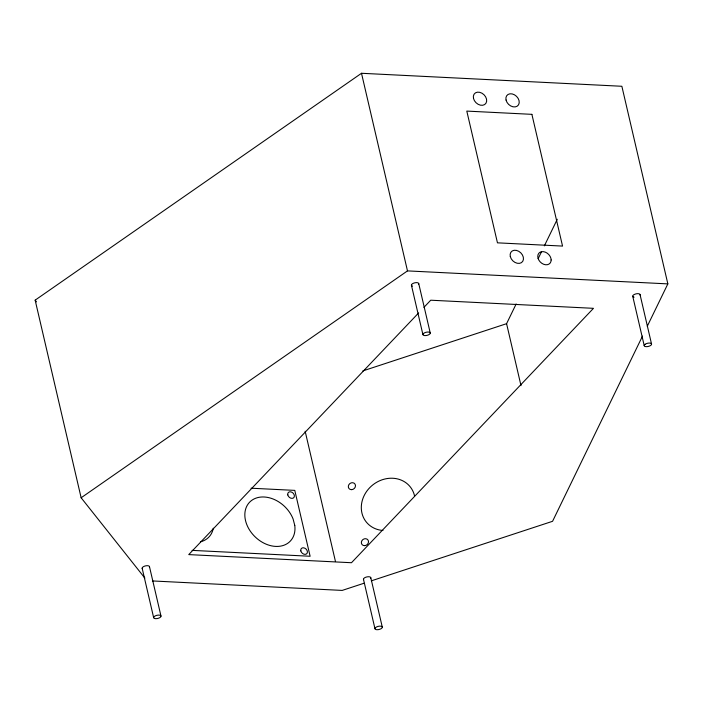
<?xml version="1.0" encoding="UTF-8"?>
<svg xmlns="http://www.w3.org/2000/svg" width="703" height="703" viewBox="0 0 703 703"><rect width="100%" height="100%" fill="white"/><g stroke="black" fill="none" stroke-linecap="round" stroke-linejoin="round"><path stroke-width="1.05" d="M521.002 385.639L506.582 323.679L516.151 303.977M538.155 258.669L541.503 251.771M544.368 245.857L557.286 219.266M642.498 336.104L552.567 521.301L371.351 580.836M647.278 326.254L667.85 283.889L621.865 86.276L361.5 73.279L35.15 300.146L81.135 497.768L144.88 578.103M418.645 312.923L188.747 554.605L351.482 562.725L593.473 308.327L430.737 300.207L423.935 307.36M81.135 497.768L407.485 270.892L667.85 283.889M362.853 370.903L506.582 323.679M364.057 583.226L342.185 590.415L152.402 580.942M251.068 488.207L294.785 490.386L310.12 556.258L192.077 550.37M35.15 300.146L36.503 301.859M640.046 294.601L651.54 344.004M632.744 296.315L644.238 345.718M418.751 283.661L430.254 333.064A3.752 1.626 -13.1 0 1 424.876 335.603A3.752 1.626 -13.1 0 1 424.612 332.783A3.752 1.626 -13.1 0 1 430.254 333.064M411.413 285.163L422.907 334.575M361.5 73.279L407.485 270.892M370.806 577.769L382.3 627.173A3.752 1.626 -13.1 0 1 376.931 629.721A3.752 1.626 -13.1 0 1 376.667 626.891A3.752 1.626 -13.1 0 1 382.3 627.173M363.469 579.281L374.963 628.684M305.155 431.255L335.48 561.574M149.493 566.723L160.996 616.127A3.752 1.626 -13.1 0 1 155.618 618.675A3.752 1.626 -13.1 0 1 155.354 615.846A3.752 1.626 -13.1 0 1 160.996 616.127M142.155 568.235L153.649 617.638M382.968 530.484A28.146 24.842 -38.4 0 1 361.351 506.011A28.146 24.842 -38.4 0 1 386.123 478.734A28.146 24.842 -38.4 0 1 414.515 495.747M213.29 528.217A28.146 21.169 43.6 0 1 200.408 541.811M363.627 579.676A3.752 1.626 -13.1 0 1 366.984 576.891A3.752 1.626 -13.1 0 1 370.718 578.217M634.08 297.184A3.752 1.626 -13.1 0 1 633.421 296.991M632.964 296.692A3.752 1.626 -13.1 0 1 633.034 295.409L633.535 294.944A3.752 1.626 -13.1 0 1 637.885 293.661L638.702 293.731A3.752 1.626 -13.1 0 1 640.02 295.04M411.58 285.567A3.752 1.626 -13.1 0 1 414.928 282.782A3.752 1.626 -13.1 0 1 418.672 284.109M412.591 286.103A3.752 1.626 -13.1 0 1 411.976 285.884M142.322 568.63A3.752 1.626 -13.1 0 1 145.67 565.845A3.752 1.626 -13.1 0 1 149.414 567.172M645.038 344.347L644.537 344.813A3.752 1.626 -13.1 0 0 645.574 346.588L646.4 346.658A3.752 1.626 -13.1 0 0 651.022 345.147A3.752 1.626 -13.1 0 0 650.205 343.134L649.387 343.064A3.752 1.626 -13.1 0 0 645.038 344.347M531.89 114.343L466.801 111.092L497.46 242.834L562.549 246.085L531.89 114.343M294.768 525.413L293.081 518.955A28.146 21.169 43.6 0 0 251.437 500.58A28.146 21.169 43.6 0 0 262.342 542.294A28.146 21.169 43.6 0 0 294.768 525.413M551.143 259.969L550.906 258.265A7.505 5.65 43.6 0 0 543.524 251.674A7.505 5.65 43.6 0 0 537.769 256.437L538.015 258.142A7.505 5.65 43.6 0 0 545.396 264.732A7.505 5.65 43.6 0 0 551.143 259.969M300.831 550.915A3.752 2.821 43.6 0 0 306.376 554.008A3.752 2.821 43.6 0 0 305.049 548.305A3.752 2.821 43.6 0 0 300.831 550.915M287.799 494.921A3.752 2.821 43.6 0 0 293.344 498.023A3.752 2.821 43.6 0 0 292.017 492.311A3.752 2.821 43.6 0 0 287.799 494.921M364.769 545.651A3.752 3.313 -38.4 0 0 368.117 540.203A3.752 3.313 -38.4 0 0 361.913 540.66A3.752 3.313 -38.4 0 0 364.769 545.651M351.737 489.657A3.752 3.313 -38.4 0 0 355.094 484.218A3.752 3.313 -38.4 0 0 348.881 484.666A3.752 3.313 -38.4 0 0 351.737 489.657M473.497 98.402A7.505 5.65 43.6 0 0 484.587 104.598A7.505 5.65 43.6 0 0 481.933 93.183A7.505 5.65 43.6 0 0 473.497 98.402M506.046 100.028A7.505 5.65 43.6 0 0 517.136 106.223A7.505 5.65 43.6 0 0 514.482 94.808A7.505 5.65 43.6 0 0 506.046 100.028M510.29 256.498A7.505 5.65 43.6 0 0 521.38 262.685A7.505 5.65 43.6 0 0 518.726 251.279A7.505 5.65 43.6 0 0 510.29 256.498"/></g></svg>
